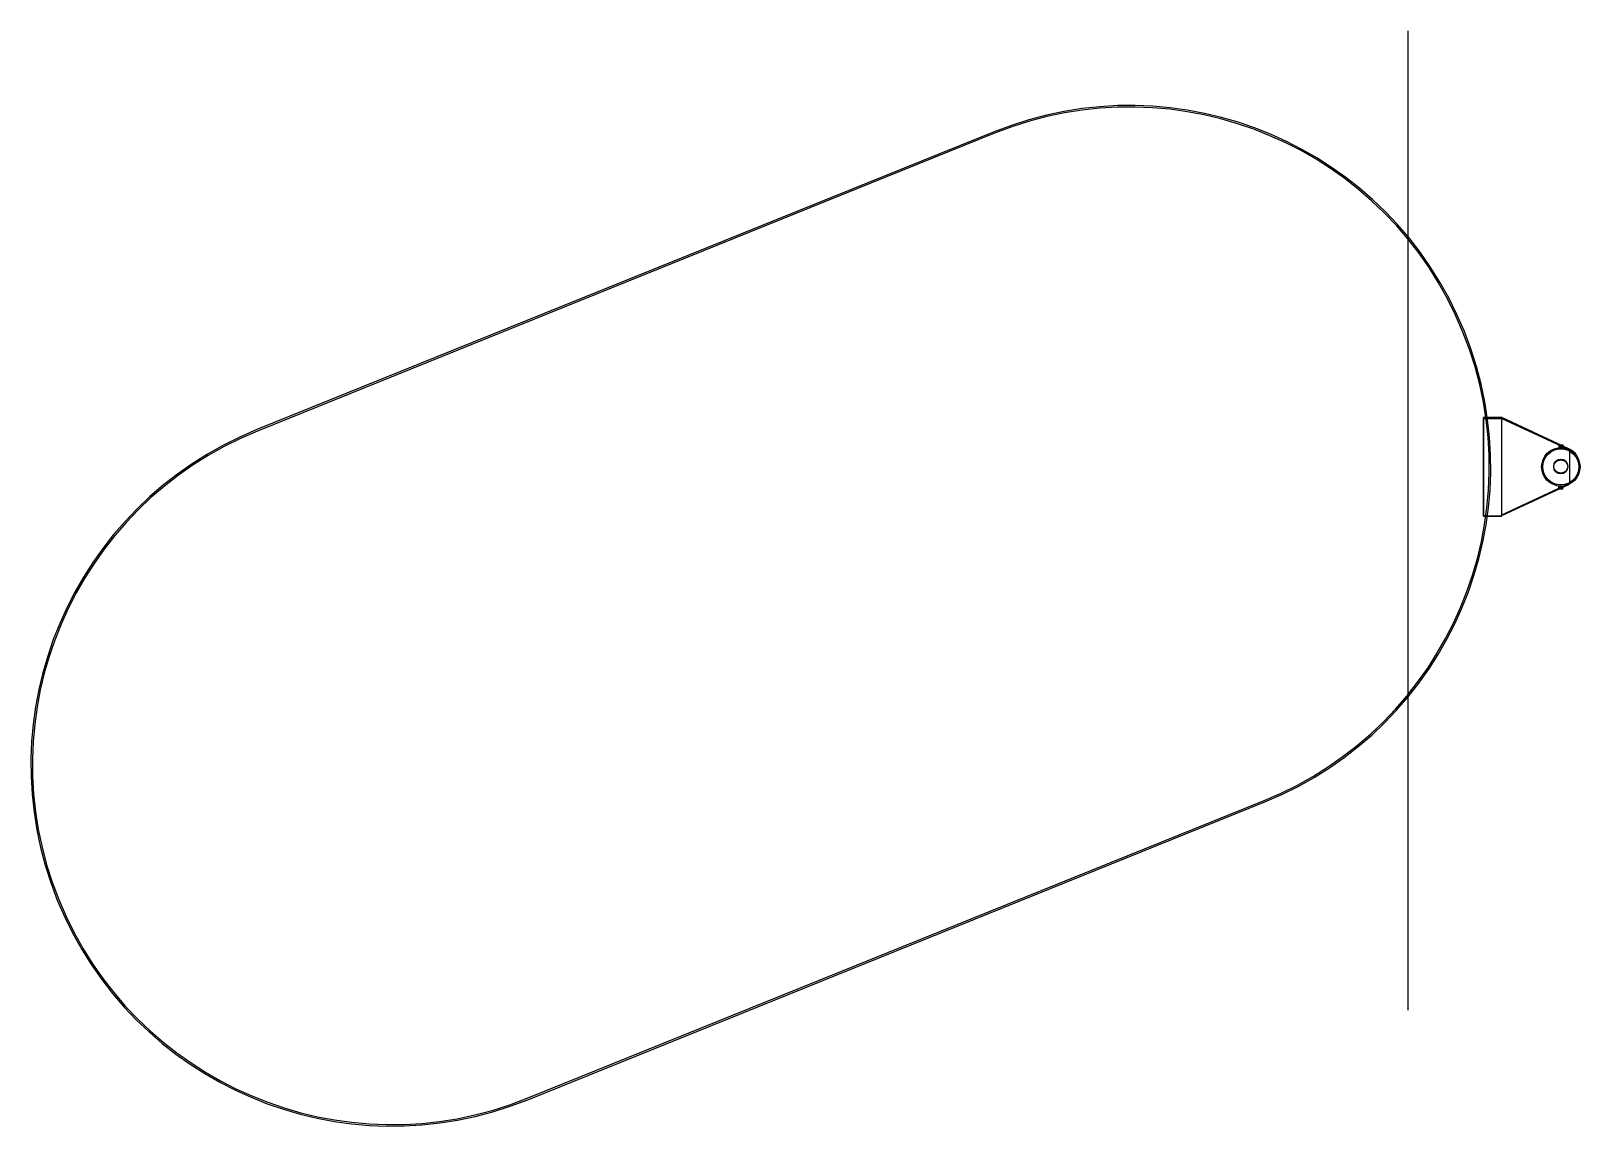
# Model space of a CAD drawing. Extents: x -1889 to 1550, y -1971 to 1122.
# Drawn here: x 868 to 1382, y -1971 to -1607 of the extents above; entities that cross this region are included whole.
import ezdxf

# ---------------------------------------------------------------- set-up
doc = ezdxf.new("R2010")
doc.units = 0
doc.header["$LTSCALE"] = 12
doc.header["$MEASUREMENT"] = 0
for name, color, linetype in [('10 PIPE', 7, 'CONTINUOUS'), ('3-4-THRDCPLG', 14, 'CONTINUOUS'), ('COVER', 3, 'CONTINUOUS'), ('SHELL', 40, 'CONTINUOUS'), ('TEXT', 4, 'CONTINUOUS')]:
    doc.layers.add(name, color=color, linetype=linetype)

# ---------------------------------------------------------------- blocks, each defined once
blk = doc.blocks.new('A$Cff0bea57')
at = {"layer": '3-4-THRDCPLG'}
for p, q in [((-0.69, 1), (-0.69, 0)), ((-0.69, 1), (0.69, 1)), ((0.69, 0), (-0.69, 0)), ((-0.51, 0.45), (-0.53, 1)), ((-0.51, 0.45), (0.51, 0.45)), ((-0.46, 0.45), (-0.46, 0)), ((0.46, 0.45), (0.46, 0)), ((0.51, 0.45), (0.53, 1)), ((0.69, 1), (0.69, 0))]:
    blk.add_line(p, q, dxfattribs=at)

msp = doc.modelspace()

# ---------------------------------------------------------------- linework, layer by layer
at = {"layer": '10 PIPE'}
msp.add_circle((1375.68198, -1751.93377), 6, dxfattribs=at)
at = {"layer": 'COVER'}
for p, q in [((1350.05698, -1735.55877), (1356.11744, -1735.55877)), ((1350.05698, -1735.80877), (1356.05698, -1735.80877)), ((1356.05698, -1735.80877), (1378.57906, -1746.2501)), ((1356.10727, -1735.55652), (1378.68421, -1746.02329)), ((1378.57906, -1746.2501), (1378.68421, -1746.02329))]:
    msp.add_line(p, q, dxfattribs=at)
at = {"layer": 'COVER', "extrusion": (0, -1, 6.12323e-17)}
msp.add_line((1378.57906, -1757.61743), (1378.57906, -1757.61743, -37.54067), dxfattribs=at)
at = {"layer": 'COVER'}
msp.add_circle((1375.68198, -1751.93377), 2.34375, dxfattribs=at)
at = {"layer": 'SHELL'}
for points in [[(1277.34504, -1863.19583, 1), (1187.43946, -1640.6717), (942.66292, -1739.56784, 1), (1032.5685, -1962.09197)], [(1277.15774, -1862.73224, 1), (1187.62676, -1641.1353), (942.85022, -1740.03144, 1), (1032.3812, -1961.62838)]]:
    msp.add_lwpolyline(points, format="xyb", close=True, dxfattribs=at)
at = {"layer": 'TEXT'}
for p, q in [((1324.82734, -1607.16728), (1324.82734, -1932.32322)), ((1356.05698, -1735.55877, 0.25), (1350.05698, -1735.55877, 0.25)), ((1378.36151, -1745.89924, 0.25), (1356.05698, -1735.55877, 0.25)), ((1356.05698, -1768.05877, -19.5), (1356.05698, -1735.80877, -19.5)), ((1356.05698, -1767.80877, 0.25), (1378.36151, -1757.46829, 0.25)), ((1350.05698, -1768.30877, 0.25), (1356.05698, -1768.30877, 0.25))]:
    msp.add_line(p, q, dxfattribs=at)
at = {"layer": 'TEXT', "extrusion": (0, 1, 0)}
for p, q in [((1350.05698, -1735.55877, -19.25), (1356.05698, -1735.55877, -19.25)), ((1356.11211, -1735.55877, 0.25), (1350.05698, -1735.55877, 0.25)), ((1356.05698, -1735.55877, -19.25), (1356.11211, -1735.55877, -19.29416)), ((1356.11211, -1735.55877, 0.25), (1356.11211, -1735.55877, -19.29416))]:
    msp.add_line(p, q, dxfattribs=at)
at = {"layer": 'TEXT', "extrusion": (-0.625181, 0, -0.78048)}
for p, q in [((1356.05698, -1735.80877, -19.5), (1378.57906, -1746.2501, -37.54067)), ((1378.57906, -1746.2501, -37.54067), (1378.57906, -1757.61743, -37.54067)), ((1356.05698, -1768.05877, -19.5), (1378.57906, -1757.61743, -37.54067))]:
    msp.add_line(p, q, dxfattribs=at)
at = {"layer": 'TEXT', "extrusion": (0, -1, 0)}
for p, q in [((1356.11211, -1768.30877, 0.25), (1350.05698, -1768.30877, 0.25)), ((1350.05698, -1768.30877, -19.5), (1356.05698, -1768.30877, -19.5)), ((1356.05698, -1768.30877, -19.25), (1356.11211, -1768.30877, -19.29416)), ((1356.11211, -1768.30877, 0.25), (1356.11211, -1768.30877, -19.29416))]:
    msp.add_line(p, q, dxfattribs=at)
at = {"layer": 'TEXT'}
msp.add_polyline3d([(1350.05698, -1735.55877, -19.5), (1350.05698, -1735.55877, 0.25), (1350.05698, -1768.30877, 0.25), (1350.05698, -1768.30877, -19.5)], close=True, dxfattribs=at)
for centre, radius in [((1375.68198, -1751.93377), 6.375), ((1375.68198, -1751.68377, 0.25), 2.34375)]:
    msp.add_circle(centre, radius, dxfattribs=at)
msp.add_arc((1375.68198, -1751.68377, 0.25), 6.375, 294.8547165, 65.1452835, dxfattribs=at)

# ---------------------------------------------------------------- block references
at = {"layer": 'COVER'}
msp.add_blockref('A$Cff0bea57', (1375.68198, -1745.55877), dxfattribs=at)
at = {"layer": 'COVER', "rotation": 180}
msp.add_blockref('A$Cff0bea57', (1375.68198, -1758.30877), dxfattribs=at)

doc.saveas('drawing.dxf')
